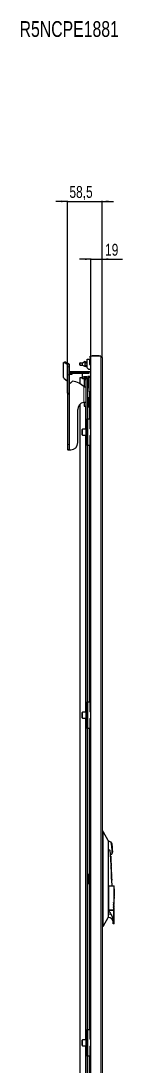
# Model space of a CAD drawing. Header units: millimetres. Extents: x -981 to 2790, y -1547 to 1219.
# Drawn here: x 766 to 937, y -535 to 1219 of the extents above; entities that cross this region are included whole.
import ezdxf

# ---------------------------------------------------------------- set-up
doc = ezdxf.new("R2010")
doc.units = ezdxf.units.MM
doc.layers.add('FORMAT', color=7, linetype='Continuous')
doc.styles.add('SLDTEXTSTYLE0', font='TXT', dxfattribs={"width": 0.75})
doc.dimstyles.new('SLDDIMSTYLE1', dxfattribs={"dimtxt": 20, "dimasz": 10, "dimexe": 0, "dimexo": 0.0625, "dimgap": 5, "dimtad": 2, "dimdec": 1, "dimrnd": 1e-09, "dimzin": 12, "dimdsep": 46, "dimtxsty": 'SLDTEXTSTYLE0', "dimsah": 1, "dimcen": 0.09, "dimadec": 0, "dimazin": 3, "dimtfac": 1, "dimtmove": 0, "dimatfit": 0, "dimfxl": 0, "dimfrac": 2, "dimtolj": 1, "dimtzin": 12, "dimarcsym": 0})

# ---------------------------------------------------------------- blocks, each defined once
blk = doc.blocks.new('_D_4')
at = {"layer": 'FORMAT'}
for p, q in [((843.9, 916.3), (824.7, 916.3)), ((843.9, 594.3), (843.9, 917.3)), ((843.9, 916.3), (902.4, 916.3)), ((902.4, 653.7), (902.4, 917.3)), ((902.4, 916.3), (921.6, 916.3))]:
    blk.add_line(p, q, dxfattribs=at)
for points in [[(843.9, 916.3), (833.9, 917.8), (833.9, 914.7)], [(902.4, 916.3), (912.4, 914.7), (912.4, 917.8)]]:
    blk.add_solid(points, dxfattribs=at)
at = {"layer": 'FORMAT', "insert": (847.3, 942.1), "char_height": 20, "attachment_point": 1, "style": 'SLDTEXTSTYLE0'}
blk.add_mtext('58,5', dxfattribs=at)
blk = doc.blocks.new('_D_5')
at = {"layer": 'FORMAT'}
for p, q in [((883.4, 819.3), (864.2, 819.3)), ((883.4, 656.3), (883.4, 820.3)), ((883.4, 819.3), (902.4, 819.3)), ((902.4, 653.7), (902.4, 820.3)), ((902.4, 819.3), (936.7, 819.3))]:
    blk.add_line(p, q, dxfattribs=at)
for points in [[(883.4, 819.3), (873.4, 820.8), (873.4, 817.7)], [(902.4, 819.3), (912.4, 817.7), (912.4, 820.8)]]:
    blk.add_solid(points, dxfattribs=at)
at = {"layer": 'FORMAT', "insert": (907.2, 845.1), "char_height": 20, "attachment_point": 1, "style": 'SLDTEXTSTYLE0'}
blk.add_mtext('19', dxfattribs=at)

msp = doc.modelspace()

# ---------------------------------------------------------------- linework, layer by layer
at = {"color": 7, "linetype": 'Continuous', "lineweight": 25}
for p, q in [((877.3, 636.78), (877.3, 651.28)), ((877.3, 651.28), (880.8, 651.28)), ((880.8, 651.28), (880.8, 643.56)), ((882.4, 654.28), (882.4, 656.28)), ((883.4, 656.28), (882.4, 656.28)), ((883.4, 654.28), (882.4, 654.28)), ((882.4, 654.28), (882.4, 643.64)), ((883.4, -1098.72), (883.4, 656.28)), ((899.8, 656.28), (883.4, 656.28)), ((885.65, 657.03), (885.65, 656.28)), ((885.9, 657.28), (886.8, 657.28)), ((886.8, 657.28), (896.9, 657.28)), ((897.15, 656.28), (897.15, 657.03)), ((902.4, 653.68), (902.4, -1096.12)), ((837.53, 620.72), (837.53, 645.2)), ((839.92, 646.8), (837.79, 645.74)), ((838.24, 645.71), (843.74, 642.96)), ((840.36, 646.77), (845.86, 644.03)), ((843.92, 642.75), (843.92, 638.74)), ((843.92, 638.74), (843.92, 625.23)), ((846.92, 642.75), (846.92, 638.74)), ((846.92, 638.74), (846.92, 625.23)), ((864.8, 641.82), (864.8, 644.83)), ((865.3, 645.33), (869.3, 645.33)), ((865.3, 641.32), (869.3, 641.32)), ((869.3, 645.33), (873.8, 647.82)), ((869.3, 641.32), (869.3, 645.33)), ((869.3, 641.32), (873.8, 638.82)), ((873.8, 645.26), (873.8, 647.82)), ((873.8, 646.82), (877.3, 646.82)), ((873.8, 645.32), (877.3, 645.32)), ((873.8, 641.38), (873.8, 645.26)), ((873.8, 638.82), (873.8, 641.38)), ((873.8, 641.32), (877.3, 641.32)), ((873.8, 639.82), (877.3, 639.82)), ((879.8, 634.28), (877.3, 636.78)), ((883.4, 634.28), (879.8, 634.28)), ((881.89, 642.11), (883.4, 641.68)), ((882.4, 643.64), (883.4, 642.31)), ((843.74, 614.44), (838.62, 618.49)), ((843.92, 625.23), (843.92, 594.34)), ((846.92, 625.23), (846.92, 594.34)), ((848.3, 628.78), (848.3, 630.48)), ((848.3, 630.48), (883.4, 630.48)), ((848.3, 627.28), (848.3, 628.78)), ((848.3, 628.78), (850.3, 628.78)), ((850.3, 627.28), (848.3, 627.28)), ((848.3, 625.48), (848.3, 627.28)), ((851.3, 625.48), (848.3, 625.48)), ((852.45, 614.28), (848.51, 610.64)), ((850.3, 628.78), (850.3, 627.28)), ((877.8, 628.78), (850.3, 628.78)), ((877.8, 627.28), (850.3, 627.28)), ((851.3, 627.28), (851.3, 625.48)), ((864.9, 620.28), (864.9, 609.97)), ((869.3, 620.28), (864.9, 620.28)), ((869.3, 618.48), (869.3, 627.28)), ((878.3, 618.48), (869.3, 618.48)), ((871.3, 620.48), (871.3, 622.48)), ((871.3, 622.48), (876.3, 622.48)), ((876.3, 620.48), (871.3, 620.48)), ((874.9, 617.13), (871.9, 617.13)), ((871.9, 617.13), (871.9, 616.6)), ((871.9, 616.6), (871.9, 605.31)), ((874.9, 618.48), (874.9, -1033.48)), ((876.3, 622.48), (876.3, 620.48)), ((877.8, 627.28), (877.8, 628.78)), ((877.8, 628.78), (879.8, 628.78)), ((879.8, 627.28), (877.8, 627.28)), ((881.15, 622.48), (878.3, 622.48)), ((878.3, 622.48), (878.3, 618.48)), ((878.9, 618.78), (878.4, 618.28)), ((878.4, 604.28), (878.4, 618.28)), ((880.4, 618.78), (878.9, 618.78)), ((878.9, 618.78), (878.9, 603.78)), ((879.8, 628.78), (879.8, 627.28)), ((880.2, 616.64), (880.4, 616.64)), ((880.2, 614.64), (880.2, 616.64)), ((880.2, 614.64), (880.4, 614.64)), ((880.2, 612.68), (880.2, 614.64)), ((880.4, 596.58), (880.4, 620.98)), ((880.7, 621.28), (883.4, 621.28)), ((883.4, 623.13), (881.15, 622.48)), ((848.51, 610.64), (847.22, 612.04)), ((871.3, 605.48), (863.55, 610.92)), ((874.6, 604.28), (874.9, 604.28)), ((878.4, 604.28), (878.9, 603.78)), ((878.9, 603.78), (880.2, 603.78)), ((880.18, 610.22), (880.2, 610.22)), ((880.4, 607), (880.18, 607)), ((880.2, 612.68), (880.4, 612.68)), ((880.2, 611.63), (880.4, 611.63)), ((880.2, 610.59), (880.2, 611.63)), ((880.2, 610.59), (880.4, 610.59)), ((880.2, 609.2), (880.2, 610.59)), ((880.2, 609.2), (880.4, 609.2)), ((880.2, 608.71), (880.2, 609.2)), ((880.2, 608.71), (880.4, 608.71)), ((880.2, 607.91), (880.2, 608.71)), ((880.2, 607.91), (880.4, 607.91)), ((880.2, 607.13), (880.2, 607.91)), ((880.2, 603.35), (880.2, 603.68)), ((880.2, 603.68), (880.4, 603.68)), ((880.2, 603.35), (880.4, 603.35)), ((880.2, 602.67), (880.2, 603.35)), ((880.2, 602.67), (880.4, 602.67)), ((880.2, 601.64), (880.4, 601.64)), ((880.2, 601.53), (880.2, 601.64)), ((880.2, 601.53), (880.4, 601.53)), ((880.2, 601.29), (880.2, 601.53)), ((880.2, 600.93), (880.2, 601.29)), ((880.2, 601.29), (880.4, 601.29)), ((880.2, 600.93), (880.4, 600.93)), ((843.92, 594.34), (843.92, 592.34)), ((843.92, 592.34), (843.92, 508.28)), ((846.92, 594.34), (846.92, 592.34)), ((846.92, 592.34), (846.92, 508.28)), ((878.9, 586.28), (878.4, 585.78)), ((878.4, 571.78), (878.4, 585.78)), ((880.4, 586.28), (878.9, 586.28)), ((878.9, 586.28), (878.9, 571.28)), ((880.4, 596.28), (880.4, 551.28)), ((880.4, 596.28), (880.7, 596.28)), ((881.35, 596.28), (880.7, 596.28)), ((881.35, 596.28), (882.4, 596.28)), ((882.4, 596.28), (883.4, 596.28)), ((861.51, 511.28), (861.51, 566.78)), ((864.9, 575.4), (864.9, -1017.83)), ((874.9, 578.53), (871.9, 578.53)), ((871.9, 578.53), (871.9, 572.38)), ((871.9, 572.38), (871.9, 572.24)), ((871.9, 572.24), (874.9, 572.24)), ((878.4, 571.78), (878.9, 571.28)), ((878.9, 571.28), (880.4, 571.28)), ((877.9, 506.48), (877.9, 551.08)), ((878.1, 551.28), (881.7, 551.28)), ((882.1, 551.28), (881.7, 551.28)), ((881.9, 551.08), (881.9, 534.98)), ((882.1, 551.28), (883.4, 551.28)), ((868.9, 527.74), (868.9, 533.18)), ((868.9, 524.38), (868.9, 527.74)), ((874.9, 533.78), (869.5, 533.78)), ((882.1, 534.78), (883.4, 534.78)), ((869.5, 523.78), (874.9, 523.78)), ((881.9, 522.58), (881.9, 506.48)), ((883.4, 522.78), (882.1, 522.78)), ((843.92, 508.28), (843.92, 499.31)), ((846.92, 499.31), (843.92, 499.31)), ((844.88, 499.28), (847, 499.28)), ((846.92, 508.28), (846.92, 499.31)), ((847.22, 499.28), (847, 499.28)), ((847.22, 499.28), (849.51, 499.28)), ((881.7, 506.28), (878.1, 506.28)), ((880.4, 506.28), (880.4, 76.28)), ((881.7, 506.28), (882.1, 506.28)), ((883.4, 506.28), (882.1, 506.28)), ((877.9, 31.48), (877.9, 76.08)), ((878.1, 76.28), (881.7, 76.28)), ((882.1, 76.28), (881.7, 76.28)), ((881.9, 76.08), (881.9, 59.98)), ((882.1, 76.28), (883.4, 76.28)), ((868.9, 52.74), (868.9, 58.18)), ((868.9, 49.38), (868.9, 52.74)), ((874.9, 58.78), (869.5, 58.78)), ((882.1, 59.78), (883.4, 59.78)), ((869.5, 48.78), (874.9, 48.78)), ((881.9, 47.58), (881.9, 31.48)), ((883.4, 47.78), (882.1, 47.78)), ((881.7, 31.28), (878.1, 31.28)), ((880.4, 31.28), (880.4, -473.72)), ((881.7, 31.28), (882.1, 31.28)), ((883.4, 31.28), (882.1, 31.28)), ((903.4, -140.72), (902.4, -140.72)), ((903.4, -146.22), (903.4, -296.22)), ((912.4, -156.72), (904.48, -142.63)), ((912.4, -156.72), (912.4, -162.19)), ((912.4, -162.19), (912.4, -169.72)), ((912.4, -169.72), (912.4, -272.72)), ((916.92, -189.39), (916.52, -180.2)), ((916.63, -183.42), (916.59, -183.04)), ((916.64, -183.42), (916.6, -183.04)), ((916.6, -183.04), (916.72, -186.2)), ((916.65, -183.71), (916.63, -183.42)), ((916.64, -183.42), (916.63, -183.42)), ((916.66, -183.71), (916.64, -183.42)), ((916.66, -183.71), (916.65, -183.71)), ((917, -191.48), (916.91, -189.39)), ((917.18, -195.39), (916.96, -191.59)), ((917.17, -194.99), (917.03, -191.89)), ((919.34, -177.78), (919.35, -177.59)), ((917.03, -193.28), (917.27, -197.27)), ((917.16, -194.99), (917.18, -195.39)), ((917.23, -196.64), (917.17, -195.39)), ((917.18, -195.39), (917.17, -195.39)), ((917.2, -197.27), (917.19, -197.27)), ((917.27, -197.27), (917.2, -197.27)), ((917.35, -199.5), (917.26, -197.27)), ((917.3, -199.5), (917.3, -199.49)), ((917.3, -199.5), (917.3, -199.5)), ((917.42, -200.76), (917.36, -199.5)), ((917.41, -200.77), (917.41, -200.76)), ((917.52, -203.22), (917.42, -201.08)), ((917.53, -203.22), (917.52, -203.22)), ((917.73, -207.77), (917.53, -203.19)), ((917.53, -203.36), (917.53, -203.22)), ((917.57, -205.24), (917.62, -206.21)), ((917.58, -205.24), (917.63, -206.21)), ((917.69, -207.77), (917.68, -207.77)), ((917.82, -210.13), (917.72, -207.77)), ((917.77, -210.13), (917.77, -210.13)), ((917.94, -212.6), (917.83, -210.13)), ((878.9, -213.72), (878.4, -214.22)), ((878.4, -228.22), (878.4, -214.22)), ((880.4, -213.72), (878.9, -213.72)), ((878.9, -213.72), (878.9, -228.72)), ((917.89, -211.84), (917.89, -211.84)), ((917.9, -211.84), (917.9, -211.84)), ((917.93, -212.36), (917.92, -212.22)), ((917.94, -212.77), (917.93, -212.49)), ((917.96, -214.07), (917.95, -214.07)), ((917.97, -214.07), (917.96, -214.07)), ((918, -214.86), (917.96, -214.07)), ((918.02, -214.53), (917.97, -213.29)), ((918.01, -214.86), (917.97, -214.07)), ((917.99, -214.86), (917.98, -214.86)), ((917.99, -214.86), (918.01, -214.86)), ((918, -214.04), (918.05, -215.14)), ((918.03, -214.85), (918.02, -214.53)), ((918.07, -215.75), (918.04, -214.95)), ((918.13, -216.98), (918.07, -215.75)), ((918.16, -217.78), (918.15, -217.51)), ((918.17, -218.04), (918.17, -217.9)), ((918.18, -218.51), (918.18, -218.51)), ((918.31, -221.1), (918.19, -218.43)), ((918.19, -218.51), (918.19, -218.51)), ((918.26, -221.1), (918.25, -221.1)), ((918.31, -222.57), (918.25, -221.12)), ((918.39, -223.22), (918.3, -221.1)), ((918.82, -232.72), (918.4, -223.22)), ((878.4, -228.22), (878.9, -228.72)), ((878.9, -228.72), (880.4, -228.72)), ((912.4, -232.72), (912.61, -232.72)), ((912.61, -232.72), (912.85, -232.72)), ((912.85, -232.72), (912.85, -273.22)), ((912.85, -232.72), (921.95, -232.72)), ((921.95, -232.72), (921.95, -260.72)), ((921.95, -232.72), (922.61, -232.72)), ((922.36, -237.72), (922.61, -237.72)), ((922.36, -237.72), (922.36, -247.48)), ((922.48, -239.67), (922.48, -245.53)), ((922.49, -239.67), (922.48, -239.67)), ((922.49, -245.53), (922.48, -245.53)), ((922.49, -239.67), (922.49, -245.53)), ((922.49, -239.67), (922.61, -239.67)), ((922.54, -245.53), (922.49, -245.53)), ((922.61, -240.65), (922.54, -240.65)), ((922.54, -240.65), (922.54, -245.53)), ((922.58, -242.6), (922.58, -245.53)), ((922.59, -242.6), (922.58, -242.6)), ((922.59, -245.53), (922.58, -245.53)), ((922.59, -242.6), (922.59, -245.53)), ((922.59, -242.6), (922.61, -242.6)), ((922.61, -245.53), (922.59, -245.53)), ((922.6, -239.67), (922.6, -237.72)), ((922.6, -242.6), (922.6, -240.65)), ((922.6, -247.48), (922.6, -245.53)), ((922.61, -237.72), (922.61, -232.72)), ((922.61, -240.65), (922.61, -239.67)), ((922.61, -245.53), (922.61, -242.6)), ((921.41, -260.82), (921.85, -260.82)), ((921.41, -262.22), (921.85, -262.22)), ((922.51, -260.82), (921.85, -260.82)), ((922.51, -262.22), (921.85, -262.22)), ((922.61, -262.12), (921.95, -262.12)), ((922.61, -262.12), (922.11, -260.82)), ((922.61, -263.52), (922.11, -262.22)), ((922.54, -247.48), (922.36, -247.48)), ((922.5, -251.28), (922.36, -251.28)), ((922.36, -251.28), (922.36, -254.25)), ((922.36, -254.25), (922.43, -254.25)), ((922.42, -251.77), (922.42, -252.57)), ((922.43, -251.77), (922.42, -251.77)), ((922.43, -252.57), (922.42, -252.57)), ((922.42, -253.07), (922.42, -254.25)), ((922.43, -253.07), (922.42, -253.07)), ((922.43, -251.77), (922.43, -252.57)), ((922.43, -251.77), (922.49, -251.77)), ((922.49, -252.57), (922.43, -252.57)), ((922.43, -253.07), (922.43, -254.25)), ((922.43, -253.07), (922.48, -253.07)), ((922.51, -254.25), (922.52, -254.25)), ((922.53, -252.81), (922.52, -252.81)), ((922.52, -254.25), (922.56, -254.25)), ((922.54, -247.48), (922.54, -250.41)), ((922.61, -250.41), (922.54, -250.41)), ((922.55, -253.46), (922.54, -253.46)), ((922.54, -253.81), (922.54, -253.83)), ((922.55, -253.81), (922.54, -253.81)), ((922.55, -253.83), (922.54, -253.83)), ((922.56, -252.11), (922.55, -252.11)), ((922.55, -253.81), (922.55, -253.83)), ((922.55, -254.16), (922.55, -254.25)), ((922.56, -254.16), (922.55, -254.16)), ((922.56, -254.16), (922.56, -254.25)), ((922.6, -251.28), (922.57, -254.25)), ((922.57, -254.25), (922.59, -254.25)), ((922.58, -247.48), (922.58, -248.45)), ((922.59, -247.48), (922.58, -247.48)), ((922.59, -248.45), (922.58, -248.45)), ((922.58, -254.25), (922.59, -253.64)), ((922.59, -247.48), (922.59, -248.45)), ((922.59, -247.48), (922.61, -247.48)), ((922.61, -248.45), (922.59, -248.45)), ((922.59, -253.15), (922.6, -251.88)), ((922.6, -253.15), (922.59, -253.15)), ((922.59, -254.25), (922.6, -253.64)), ((922.6, -253.64), (922.59, -253.64)), ((922.6, -250.41), (922.6, -248.45)), ((922.6, -251.91), (922.61, -251.28)), ((922.61, -251.28), (922.6, -251.28)), ((922.61, -251.88), (922.6, -251.88)), ((922.6, -253.15), (922.61, -251.88)), ((922.6, -253.64), (922.6, -252.82)), ((922.6, -253.15), (922.61, -253.15)), ((922.6, -253.64), (922.61, -253.64)), ((922.61, -248.45), (922.61, -247.48)), ((922.61, -251.28), (922.61, -250.41)), ((922.61, -251.88), (922.61, -253.15)), ((922.61, -260.72), (922.61, -253.64)), ((912.4, -272.72), (912.4, -273.72)), ((912.4, -273.22), (912.61, -273.22)), ((912.61, -273.72), (912.4, -273.72)), ((912.4, -280.25), (912.4, -285.72)), ((912.61, -273.22), (912.85, -273.22)), ((912.61, -273.72), (912.85, -273.72)), ((912.85, -273.22), (921.95, -273.22)), ((912.85, -273.72), (921.95, -273.72)), ((920.61, -273.72), (920.59, -273.22)), ((921.41, -263.62), (921.85, -263.62)), ((921.41, -265.02), (921.85, -265.02)), ((921.41, -266.42), (921.85, -266.42)), ((921.41, -267.82), (921.85, -267.82)), ((921.41, -269.22), (921.85, -269.22)), ((921.41, -270.62), (921.85, -270.62)), ((922.51, -263.62), (921.85, -263.62)), ((922.51, -265.02), (921.85, -265.02)), ((922.51, -266.42), (921.85, -266.42)), ((922.51, -267.82), (921.85, -267.82)), ((922.51, -269.22), (921.85, -269.22)), ((922.51, -270.62), (921.85, -270.62)), ((922.61, -263.52), (921.95, -263.52)), ((922.61, -264.92), (921.95, -264.92)), ((922.61, -266.32), (921.95, -266.32)), ((922.61, -267.72), (921.95, -267.72)), ((922.61, -269.12), (921.95, -269.12)), ((922.61, -270.52), (921.95, -270.52)), ((921.95, -271.92), (921.95, -273.22)), ((922.61, -271.92), (921.95, -271.92)), ((921.95, -273.22), (922.61, -273.22)), ((921.95, -293.72), (921.95, -273.72)), ((921.95, -273.72), (922.61, -273.72)), ((922.61, -264.92), (922.11, -263.62)), ((922.61, -266.32), (922.11, -265.02)), ((922.61, -267.72), (922.11, -266.42)), ((922.61, -269.12), (922.11, -267.82)), ((922.61, -270.52), (922.11, -269.22)), ((922.61, -271.92), (922.11, -270.62)), ((922.61, -273.22), (922.61, -271.92)), ((922.61, -296.72), (922.61, -273.72)), ((904.48, -299.8), (912.4, -285.72)), ((912.4, -285.72), (912.61, -285.72)), ((920.61, -293.72), (920.61, -290.63)), ((922.33, -296.72), (920.61, -296.72)), ((922.61, -296.72), (922.33, -296.72)), ((903.4, -301.72), (902.4, -301.72)), ((878.1, -473.72), (881.7, -473.72)), ((882.1, -473.72), (881.7, -473.72)), ((882.1, -473.72), (883.4, -473.72)), ((874.9, -491.22), (869.5, -491.22)), ((877.9, -518.52), (877.9, -473.92)), ((881.9, -473.92), (881.9, -490.02)), ((882.1, -490.22), (883.4, -490.22)), ((868.9, -497.26), (868.9, -491.82)), ((868.9, -500.62), (868.9, -497.26)), ((869.5, -501.22), (874.9, -501.22)), ((881.9, -502.42), (881.9, -518.52)), ((883.4, -502.22), (882.1, -502.22)), ((881.7, -518.72), (878.1, -518.72)), ((880.4, -518.72), (880.4, -948.72)), ((881.7, -518.72), (882.1, -518.72)), ((883.4, -518.72), (882.1, -518.72))]:
    msp.add_line(p, q, dxfattribs=at)
at = {"color": 8, "linetype": 'Continuous', "lineweight": 18}
for p, q in [((886.59, 657.03), (885.65, 657.03)), ((897.15, 657.03), (886.59, 657.03)), ((899.8, -1098.72), (899.8, 656.28)), ((840.36, 646.77), (838.24, 645.71)), ((843.74, 642.96), (845.86, 644.03)), ((843.74, 614.44), (843.74, 642.96)), ((843.92, 642.75), (846.92, 642.75)), ((846.92, 638.74), (843.92, 638.74)), ((865.3, 645.33), (865.3, 641.32)), ((846.92, 625.23), (843.92, 625.23)), ((874.9, 616.6), (871.9, 616.6)), ((874.3, 618.48), (874.3, 617.13)), ((877.5, 618.48), (877.5, -1031.52)), ((880.4, 620.98), (880.7, 620.98)), ((880.7, 621.28), (880.7, 620.98)), ((883.4, 620.98), (880.7, 620.98)), ((880.7, 620.98), (880.7, 596.58)), ((847.22, 499.28), (847.22, 612.04)), ((871.3, 578.64), (871.3, 605.48)), ((880.2, 605.41), (880.4, 605.41)), ((846.92, 594.34), (843.92, 594.34)), ((846.92, 592.34), (843.92, 592.34)), ((880.7, 596.58), (880.4, 596.58)), ((880.7, 596.58), (883.4, 596.58)), ((880.7, 596.58), (880.7, 596.28)), ((882.4, 596.28), (882.4, 551.28)), ((874.9, 572.38), (871.9, 572.38)), ((874.3, 572.24), (874.3, 533.78)), ((877.9, 551.08), (878.1, 551.08)), ((878.1, 551.28), (878.1, 551.08)), ((878.1, 551.08), (878.1, 506.48)), ((881.7, 551.08), (878.1, 551.08)), ((881.7, 551.28), (881.7, 551.08)), ((881.7, 534.98), (881.7, 551.08)), ((881.7, 551.08), (881.9, 551.08)), ((881.9, 551.08), (882.1, 551.08)), ((882.1, 551.28), (882.1, 551.08)), ((882.1, 551.08), (882.1, 534.98)), ((883.4, 551.08), (882.1, 551.08)), ((869.5, 533.78), (869.5, 527.6)), ((869.5, 527.6), (869.5, 523.78)), ((881.9, 534.98), (881.7, 534.98)), ((881.9, 534.98), (882.1, 534.98)), ((882.1, 534.78), (882.1, 534.98)), ((882.1, 534.98), (883.4, 534.98)), ((882.1, 534.78), (882.1, 534.58)), ((883.4, 534.58), (882.1, 534.58)), ((874.3, 523.78), (874.3, 58.78)), ((881.7, 506.48), (881.7, 522.58)), ((881.7, 522.58), (881.9, 522.58)), ((882.1, 522.58), (881.9, 522.58)), ((882.1, 522.98), (883.4, 522.98)), ((882.1, 522.98), (882.1, 522.78)), ((882.1, 522.78), (882.1, 522.58)), ((882.1, 522.58), (882.1, 506.48)), ((883.4, 522.58), (882.1, 522.58)), ((846.92, 508.28), (843.92, 508.28)), ((878.1, 506.48), (877.9, 506.48)), ((878.1, 506.48), (881.7, 506.48)), ((878.1, 506.48), (878.1, 506.28)), ((881.7, 506.48), (881.9, 506.48)), ((881.7, 506.48), (881.7, 506.28)), ((882.1, 506.48), (881.9, 506.48)), ((882.1, 506.48), (882.1, 506.28)), ((882.1, 506.48), (883.4, 506.48)), ((882.4, 506.28), (882.4, 76.28)), ((877.9, 76.08), (878.1, 76.08)), ((878.1, 76.28), (878.1, 76.08)), ((878.1, 76.08), (878.1, 31.48)), ((881.7, 76.08), (878.1, 76.08)), ((881.7, 76.28), (881.7, 76.08)), ((881.7, 59.98), (881.7, 76.08)), ((881.7, 76.08), (881.9, 76.08)), ((881.9, 76.08), (882.1, 76.08)), ((882.1, 76.28), (882.1, 76.08)), ((882.1, 76.08), (882.1, 59.98)), ((883.4, 76.08), (882.1, 76.08)), ((869.5, 58.78), (869.5, 52.6)), ((881.9, 59.98), (881.7, 59.98)), ((881.9, 59.98), (882.1, 59.98)), ((882.1, 59.98), (883.4, 59.98)), ((882.1, 59.78), (882.1, 59.98)), ((882.1, 59.78), (882.1, 59.58)), ((883.4, 59.58), (882.1, 59.58)), ((869.5, 52.6), (869.5, 48.78)), ((874.3, 48.78), (874.3, -491.22)), ((881.7, 31.48), (881.7, 47.58)), ((881.7, 47.58), (881.9, 47.58)), ((882.1, 47.58), (881.9, 47.58)), ((882.1, 47.98), (883.4, 47.98)), ((882.1, 47.98), (882.1, 47.78)), ((882.1, 47.78), (882.1, 47.58)), ((882.1, 47.58), (882.1, 31.48)), ((883.4, 47.58), (882.1, 47.58)), ((878.1, 31.48), (877.9, 31.48)), ((878.1, 31.48), (881.7, 31.48)), ((878.1, 31.48), (878.1, 31.28)), ((881.7, 31.48), (881.9, 31.48)), ((881.7, 31.48), (881.7, 31.28)), ((882.1, 31.48), (881.9, 31.48)), ((882.1, 31.48), (882.1, 31.28)), ((882.1, 31.48), (883.4, 31.48)), ((882.4, 31.28), (882.4, -473.72)), ((903.4, -146.22), (902.4, -146.22)), ((917.58, -205.24), (917.57, -205.24)), ((917.63, -206.21), (917.62, -206.21)), ((912.61, -232.72), (912.61, -273.22)), ((921.95, -260.72), (922.61, -260.72)), ((912.61, -280.25), (912.4, -280.25)), ((912.61, -285.72), (912.61, -280.25)), ((903.4, -296.22), (902.4, -296.22)), ((920.61, -293.72), (921.95, -293.72)), ((878.1, -473.72), (878.1, -473.92)), ((881.7, -473.72), (881.7, -473.92)), ((882.1, -473.72), (882.1, -473.92)), ((869.5, -491.22), (869.5, -497.4)), ((877.9, -473.92), (878.1, -473.92)), ((878.1, -473.92), (878.1, -518.52)), ((881.7, -473.92), (878.1, -473.92)), ((881.7, -490.02), (881.7, -473.92)), ((881.7, -473.92), (881.9, -473.92)), ((881.9, -490.02), (881.7, -490.02)), ((881.9, -473.92), (882.1, -473.92)), ((881.9, -490.02), (882.1, -490.02)), ((882.1, -473.92), (882.1, -490.02)), ((883.4, -473.92), (882.1, -473.92)), ((882.1, -490.02), (883.4, -490.02)), ((882.1, -490.22), (882.1, -490.02)), ((882.1, -490.22), (882.1, -490.42)), ((883.4, -490.42), (882.1, -490.42)), ((869.5, -497.4), (869.5, -501.22)), ((874.3, -501.22), (874.3, -966.22)), ((881.7, -518.52), (881.7, -502.42)), ((881.7, -502.42), (881.9, -502.42)), ((882.1, -502.42), (881.9, -502.42)), ((882.1, -502.02), (883.4, -502.02)), ((882.1, -502.02), (882.1, -502.22)), ((882.1, -502.22), (882.1, -502.42)), ((883.4, -502.42), (882.1, -502.42)), ((882.1, -502.42), (882.1, -518.52)), ((878.1, -518.52), (877.9, -518.52)), ((878.1, -518.52), (881.7, -518.52)), ((878.1, -518.52), (878.1, -518.72)), ((881.7, -518.52), (881.9, -518.52)), ((881.7, -518.52), (881.7, -518.72)), ((882.1, -518.52), (881.9, -518.52)), ((882.1, -518.52), (882.1, -518.72)), ((882.1, -518.52), (883.4, -518.52)), ((882.4, -518.72), (882.4, -948.72))]:
    msp.add_line(p, q, dxfattribs=at)
at = {"color": 7, "linetype": 'Continuous', "lineweight": 25, "flags": 128}
for points in [[(837.53, 645.2), (837.55, 645.36), (837.59, 645.51), (837.65, 645.62), (837.74, 645.71), (837.85, 645.76), (837.97, 645.78), (838.1, 645.77), (838.24, 645.71)], [(916.96, -191.59), (917, -192.54), (917.03, -193.28)], [(917.2, -197.27), (917.26, -198.52), (917.3, -199.5)], [(917.58, -205.9), (917.69, -208.27), (917.77, -210.13)], [(917.62, -206.21), (917.65, -207.08), (917.68, -207.77)], [(917.63, -206.21), (917.66, -207.08), (917.69, -207.77)], [(917.97, -214.72), (918.16, -219.12), (918.31, -222.57)], [(918.25, -221.1), (918.1, -217.61), (917.98, -214.86)], [(918.26, -221.1), (918.11, -217.61), (917.99, -214.86)], [(922.51, -253.55), (922.52, -253.73), (922.52, -253.87)], [(922.54, -253.81), (922.54, -253.61), (922.54, -253.46)], [(922.55, -253.81), (922.55, -253.61), (922.55, -253.46)]]:
    msp.add_lwpolyline(points, dxfattribs=at)
at = {"color": 7, "linetype": 'Continuous', "lineweight": 25}
for centre, radius, start, end in [((885.9, 657.03), 0.25, 90, 180), ((896.9, 657.03), 0.25, 0, 90), ((840.11, 646.35), 0.489, 59.11421, 113.61803), ((843.65, 642.71), 0.266, 8.41625, 70.8623), ((845.34, 642.52), 1.59, 8.41625, 70.8623), ((865.3, 644.83), 0.5, 90, 180), ((865.3, 641.82), 0.5, 180, 270), ((882.3, 643.56), 1.5, 180, 254), ((840.54, 620.81), 3.01, 181.68734, 230.32891), ((852.45, 594.28), 20, 56.30993, 90), ((880.7, 620.98), 0.3, 90, 180), ((880.7, 596.58), 0.3, 180, 270), ((873.08, 567.2), 11.58, 98.85875, 182.06888), ((878.1, 551.08), 0.2, 90, 180), ((881.7, 551.08), 0.2, 0, 90), ((869.5, 533.18), 0.6, 90, 180), ((882.1, 534.98), 0.2, 180, 270), ((849.51, 511.28), 12, 270, 0), ((869.5, 524.38), 0.6, 180, 270), ((882.1, 522.58), 0.2, 90, 180), ((878.1, 506.48), 0.2, 180, 270), ((881.7, 506.48), 0.2, 270, 0), ((878.1, 76.08), 0.2, 90, 180), ((881.7, 76.08), 0.2, 0, 90), ((869.5, 58.18), 0.6, 90, 180), ((882.1, 59.98), 0.2, 180, 270), ((869.5, 49.38), 0.6, 180, 270), ((882.1, 47.58), 0.2, 90, 180), ((878.1, 31.48), 0.2, 180, 270), ((881.7, 31.48), 0.2, 270, 0), ((912.4, -169.72), 11.4, 66.37549, 90), ((912.4, -169.72), 11.4, 291.36213, 301.71629), ((922.51, -260.72), 0.1, 270, 0), ((922.51, -262.12), 0.1, 270, 0), ((922.51, -263.52), 0.1, 270, 0), ((922.51, -264.92), 0.1, 270, 0), ((922.51, -266.32), 0.1, 270, 0), ((922.51, -267.72), 0.1, 270, 0), ((922.51, -269.12), 0.1, 270, 0), ((922.51, -270.52), 0.1, 270, 0), ((912.61, -293.72), 8, 0, 90), ((878.1, -473.92), 0.2, 90, 180), ((881.7, -473.92), 0.2, 0, 90), ((869.5, -491.82), 0.6, 90, 180), ((882.1, -490.02), 0.2, 180, 270), ((869.5, -500.62), 0.6, 180, 270), ((882.1, -502.42), 0.2, 90, 180), ((878.1, -518.52), 0.2, 180, 270), ((881.7, -518.52), 0.2, 270, 0)]:
    msp.add_arc(centre, radius, start, end, dxfattribs=at)
at = {"color": 8, "linetype": 'Continuous', "lineweight": 18}
for centre, radius, start, end in [((882.1, 534.98), 0.4, 180, 270), ((882.1, 522.58), 0.4, 90, 180), ((882.1, 59.98), 0.4, 180, 270), ((882.1, 47.58), 0.4, 90, 180), ((912.76, -292.31), 12.07, 66.28954, 90.71323), ((882.1, -490.02), 0.4, 180, 270), ((882.1, -502.42), 0.4, 90, 180)]:
    msp.add_arc(centre, radius, start, end, dxfattribs=at)
at = {"color": 7, "linetype": 'Continuous', "lineweight": 25}
for points in [[(899.8, 656.28), (900.14, 656.07), (900.82, 655.63), (901.68, 654.98), (902.28, 654.33), (902.36, 653.9), (902.4, 653.68)], [(843.74, 614.44), (843.77, 614.42), (843.82, 614.37), (843.87, 614.29), (843.91, 614.21), (843.91, 614.16), (843.92, 614.13)], [(846.92, 613.57), (846.94, 613.32), (846.97, 612.81), (847.14, 612.3), (847.22, 612.04)], [(871.3, 605.48), (871.65, 605.38), (872.35, 605.18), (873.3, 604.88), (874.11, 604.58), (874.44, 604.38), (874.6, 604.28)], [(874.6, 578.78), (874.44, 578.77), (874.11, 578.75), (873.3, 578.71), (872.35, 578.68), (871.65, 578.65), (871.3, 578.64)], [(874.9, 578.53), (874.89, 578.57), (874.86, 578.66), (874.69, 578.74), (874.6, 578.78)], [(844.88, 499.28), (844.74, 499.28), (844.45, 499.29), (844.15, 499.3), (843.95, 499.3), (843.93, 499.31), (843.92, 499.31)], [(847, 499.28), (846.99, 499.28), (846.96, 499.29), (846.94, 499.3), (846.92, 499.3), (846.92, 499.31), (846.92, 499.31)]]:
    msp.add_open_spline(points, degree=3, dxfattribs=at)
for points, knots in [([(875.05, 620.48), (875.06, 620.5), (875.12, 620.6), (875.56, 620.77), (876, 620.92), (876.29, 621), (876.3, 621)], [0, 0, 0, 0, 0.104541, 0.5464058, 0.98825, 1, 1, 1, 1]), ([(880.2, 611.81), (880.2, 611.85), (880.2, 612.13), (880.2, 612.43), (880.2, 612.68)], [0, 0, 0, 0, 0.13949841, 1, 1, 1, 1]), ([(880.2, 605.41), (880.2, 605.74), (880.2, 606.34), (880.2, 606.91), (880.2, 606.94), (880.2, 606.96)], [0, 0, 0, 0, 0.4156784, 0.7762775, 1, 1, 1, 1]), ([(880.2, 603.68), (880.2, 604.02), (880.2, 604.65), (880.2, 605.17), (880.2, 605.41)], [0, 0, 0, 0, 0.5367999, 1, 1, 1, 1]), ([(880.2, 601.64), (880.2, 601.79), (880.2, 602.05), (880.2, 602.48), (880.2, 602.67)], [0, 0, 0, 0, 0.5476433, 1, 1, 1, 1]), ([(903.4, -140.72), (903.4, -140.78), (903.4, -140.9), (903.4, -141.85), (903.4, -143.24), (903.4, -144.79), (903.4, -145.81), (903.4, -146.22)], [0, 0, 0, 0, 0.2146939, 0.4293877, 0.6440816, 0.8587754, 1, 1, 1, 1]), ([(904.48, -142.64), (904.29, -142.33), (903.93, -141.75), (903.57, -141.05), (903.41, -140.71)], [0, 0, 0, 0, 0.5253232, 1, 1, 1, 1]), ([(916.5, -180.2), (916.5, -180.21), (916.51, -180.23), (916.25, -178.87), (915.93, -176.68), (915.64, -174.61), (915.58, -173.38), (915.34, -173.01), (915.27, -172.96), (915.2, -172.93), (915.08, -172.95), (914.63, -173.02), (913.71, -173.05), (912.89, -172.84), (912.42, -172.72)], [0, 0, 0, 0, 0.1420884, 0.3674634, 0.5915606, 0.7394261, 0.8133096, 0.8201913, 0.8256124, 0.8293026, 0.8330422, 0.8487573, 0.9118768, 1, 1, 1, 1]), ([(918.03, -160.48), (918, -160.42), (917.94, -160.24), (917.77, -159.93), (917.46, -159.56), (917.14, -159.39), (916.98, -159.29)], [0, 0, 0, 0, 0.1241525, 0.3416426, 0.6499736, 1, 1, 1, 1]), ([(918.11, -160.82), (918.1, -160.79), (918.08, -160.7), (918.18, -161.21), (918.38, -162.39), (918.71, -164.62), (919.03, -167.38), (919.26, -170.33), (919.38, -173.11), (919.39, -175.43), (919.36, -177.06), (919.34, -177.72), (919.34, -177.77), (919.34, -177.78)], [0, 0, 0, 0, 0.03040294, 0.09876854, 0.2060227, 0.31692432, 0.42979579, 0.54227014, 0.65214407, 0.75822009, 0.86090927, 0.96216715, 1, 1, 1, 1]), ([(916.74, -186.14), (916.73, -185.7), (916.69, -184.83), (916.67, -184.08), (916.66, -183.71)], [0, 0, 0, 0, 0.5009634, 1, 1, 1, 1]), ([(916.72, -186.2), (916.74, -186.79), (916.8, -187.97), (916.89, -189.68), (916.97, -190.99), (917.01, -191.64), (917.03, -191.87), (917.03, -191.89), (917.03, -191.91)], [0, 0, 0, 0, 0.2502823, 0.4993933, 0.7487907, 0.8746994, 0.9372862, 1, 1, 1, 1]), ([(916.92, -189.4), (916.92, -189.38), (916.92, -189.35), (916.9, -189.09), (916.88, -188.74), (916.85, -188.15), (916.8, -187.27), (916.76, -186.52), (916.74, -186.14)], [0, 0, 0, 0, 0.1244159, 0.2483566, 0.3739824, 0.5001693, 0.7493996, 1, 1, 1, 1]), ([(918.39, -179.39), (918.48, -179.34), (918.7, -179.22), (918.95, -178.92), (919.15, -178.58), (919.26, -178.3), (919.29, -178.14), (919.31, -178.08)], [0, 0, 0, 0, 0.1747015, 0.4583416, 0.6963812, 0.8885007, 1, 1, 1, 1]), ([(917.42, -200.77), (917.42, -200.75), (917.42, -200.7), (917.42, -201.01), (917.43, -201.59), (917.44, -202.11), (917.45, -202.37)], [0, 0, 0, 0, 0.1585338, 0.4384947, 0.7178625, 1, 1, 1, 1]), ([(917.45, -202.37), (917.46, -202.64), (917.47, -203.19), (917.52, -204.39), (917.56, -205.3), (917.58, -205.9)], [0, 0, 0, 0, 0.249362, 0.4996719, 1, 1, 1, 1]), ([(917.52, -203.22), (917.52, -203.23), (917.52, -203.24), (917.52, -203.42), (917.52, -203.67), (917.53, -204.02), (917.55, -204.54), (917.56, -204.96), (917.57, -205.24)], [0, 0, 0, 0, 0.24943236, 0.37514005, 0.49935608, 0.62345848, 0.74924504, 1, 1, 1, 1]), ([(917.53, -203.22), (917.53, -203.23), (917.53, -203.24), (917.53, -203.42), (917.53, -203.67), (917.54, -204.02), (917.56, -204.54), (917.57, -204.96), (917.58, -205.24)], [0, 0, 0, 0, 0.24943236, 0.37514005, 0.49935608, 0.62345848, 0.74924504, 1, 1, 1, 1]), ([(917.92, -212.22), (917.92, -212.28), (917.93, -212.41), (917.94, -212.82), (917.96, -213.45), (917.99, -214.28), (918.02, -214.85), (918.03, -215.14)], [0, 0, 0, 0, 0.1246003, 0.2489765, 0.5004054, 0.7493329, 1, 1, 1, 1]), ([(918.04, -215.14), (918.02, -214.62), (917.98, -213.84), (917.95, -212.88), (917.93, -212.54), (917.93, -212.36)], [0, 0, 0, 0, 0.4989654, 0.749922, 1, 1, 1, 1]), ([(918.05, -215.14), (918.03, -214.72), (918, -214.08), (917.97, -213.28), (917.95, -212.94), (917.94, -212.77)], [0, 0, 0, 0, 0.5014603, 0.750257, 1, 1, 1, 1]), ([(917.96, -214.07), (917.96, -214.08), (917.96, -214.1), (917.95, -214.25), (917.96, -214.43), (917.96, -214.59), (917.97, -214.68), (917.97, -214.72)], [0, 0, 0, 0, 0.2494454, 0.4989987, 0.7485105, 0.8738593, 1, 1, 1, 1]), ([(918.03, -215.14), (918.04, -215.42), (918.07, -215.98), (918.11, -216.8), (918.14, -217.42), (918.16, -217.84), (918.17, -217.97), (918.17, -218.04)], [0, 0, 0, 0, 0.2487307, 0.4973773, 0.750528, 0.8752331, 1, 1, 1, 1]), ([(918.17, -217.9), (918.16, -217.73), (918.14, -217.38), (918.1, -216.43), (918.06, -215.65), (918.04, -215.14)], [0, 0, 0, 0, 0.2495753, 0.5008418, 1, 1, 1, 1]), ([(918.05, -215.14), (918.06, -215.52), (918.09, -215.99), (918.1, -216.42), (918.11, -216.5)], [0, 0, 0, 0, 0.80278627, 1, 1, 1, 1]), ([(918.15, -217.51), (918.14, -217.34), (918.13, -216.99), (918.09, -216.19), (918.07, -215.56), (918.05, -215.14)], [0, 0, 0, 0, 0.25089526, 0.500775, 1, 1, 1, 1]), ([(918.17, -218.07), (918.18, -218.14), (918.19, -218.33), (918.19, -218.43), (918.19, -218.51)], [0, 0, 0, 0, 0.3349706, 1, 1, 1, 1]), ([(918.31, -222.57), (918.31, -222.61), (918.32, -222.7), (918.33, -222.86), (918.34, -223.04), (918.35, -223.19), (918.36, -223.21), (918.36, -223.22)], [0, 0, 0, 0, 0.1253881, 0.2505914, 0.5001924, 0.7498055, 1, 1, 1, 1]), ([(921.95, -262.12), (921.86, -261.9), (921.73, -261.58), (921.55, -261.14), (921.46, -260.93), (921.41, -260.82)], [0, 0, 0, 0, 0.49999327, 0.74999583, 1, 1, 1, 1]), ([(921.95, -263.52), (921.86, -263.3), (921.73, -262.98), (921.55, -262.54), (921.46, -262.33), (921.41, -262.22)], [0, 0, 0, 0, 0.4999933, 0.7499958, 1, 1, 1, 1]), ([(921.85, -260.82), (921.86, -260.82), (921.89, -260.81), (921.92, -260.79), (921.95, -260.76), (921.95, -260.73), (921.95, -260.72), (921.95, -260.72)], [0, 0, 0, 0, 0.2956914, 0.5686867, 0.7598531, 0.9519121, 1, 1, 1, 1]), ([(921.85, -262.22), (921.86, -262.22), (921.89, -262.21), (921.92, -262.19), (921.95, -262.16), (921.95, -262.13), (921.95, -262.12), (921.95, -262.12)], [0, 0, 0, 0, 0.2956914, 0.5686867, 0.7598531, 0.9519121, 1, 1, 1, 1]), ([(922.48, -253.07), (922.49, -253.07), (922.5, -253.08), (922.51, -253.14), (922.51, -253.2), (922.51, -253.31), (922.51, -253.43), (922.51, -253.51), (922.51, -253.55)], [0, 0, 0, 0, 0.36230724, 0.49976175, 0.60389451, 0.70775129, 0.88815888, 1, 1, 1, 1]), ([(922.55, -252.11), (922.55, -252.04), (922.55, -251.88), (922.54, -251.67), (922.54, -251.51), (922.52, -251.3), (922.5, -251.29), (922.49, -251.28)], [0, 0, 0, 0, 0.12588505, 0.25000231, 0.37525572, 0.50123707, 1, 1, 1, 1]), ([(922.49, -251.77), (922.5, -251.78), (922.51, -251.79), (922.52, -251.89), (922.52, -251.98), (922.52, -252.08), (922.52, -252.14), (922.52, -252.17)], [0, 0, 0, 0, 0.4647786, 0.6394977, 0.7667833, 0.8944855, 1, 1, 1, 1]), ([(922.52, -252.17), (922.52, -252.22), (922.52, -252.3), (922.52, -252.4), (922.51, -252.48), (922.51, -252.57), (922.5, -252.57), (922.49, -252.57)], [0, 0, 0, 0, 0.1448477, 0.2595538, 0.3741459, 0.5488424, 1, 1, 1, 1]), ([(922.56, -252.11), (922.56, -252.02), (922.56, -251.86), (922.55, -251.65), (922.55, -251.48), (922.53, -251.3), (922.51, -251.29), (922.5, -251.28)], [0, 0, 0, 0, 0.1491412, 0.264134, 0.3788516, 0.5602325, 1, 1, 1, 1]), ([(922.52, -252.81), (922.53, -252.79), (922.53, -252.74), (922.54, -252.62), (922.54, -252.49), (922.55, -252.33), (922.55, -252.2), (922.55, -252.11)], [0, 0, 0, 0, 0.2497832, 0.499064, 0.6242352, 0.7496528, 1, 1, 1, 1]), ([(922.54, -253.46), (922.54, -253.38), (922.54, -253.27), (922.54, -253.12), (922.54, -253.02), (922.54, -252.94), (922.53, -252.86), (922.53, -252.83), (922.52, -252.81)], [0, 0, 0, 0, 0.2503671, 0.3757454, 0.500635, 0.6256328, 0.7501265, 1, 1, 1, 1]), ([(922.52, -253.87), (922.52, -253.9), (922.52, -253.97), (922.52, -254.1), (922.52, -254.19), (922.52, -254.24), (922.52, -254.25)], [0, 0, 0, 0, 0.2561394, 0.5126978, 0.9190221, 1, 1, 1, 1]), ([(922.53, -252.81), (922.54, -252.78), (922.54, -252.73), (922.55, -252.56), (922.56, -252.37), (922.56, -252.21), (922.56, -252.13), (922.56, -252.11)], [0, 0, 0, 0, 0.3314728, 0.5464809, 0.7625261, 0.960277, 1, 1, 1, 1]), ([(922.55, -253.46), (922.55, -253.35), (922.55, -253.19), (922.55, -253), (922.54, -252.88), (922.54, -252.83), (922.53, -252.81)], [0, 0, 0, 0, 0.3364219, 0.5234602, 0.710673, 1, 1, 1, 1]), ([(922.55, -254.16), (922.55, -254.15), (922.55, -254.14), (922.55, -254.09), (922.54, -253.99), (922.54, -253.89), (922.54, -253.83)], [0, 0, 0, 0, 0.1253633, 0.2500316, 0.4996752, 1, 1, 1, 1]), ([(922.56, -254.16), (922.56, -254.14), (922.56, -254.12), (922.56, -254.04), (922.55, -253.94), (922.55, -253.86), (922.55, -253.83)], [0, 0, 0, 0, 0.2026304, 0.4204058, 0.7280078, 1, 1, 1, 1]), ([(912.4, -273.72), (912.4, -274.85), (912.4, -277.19), (912.4, -279.21), (912.4, -280.25)], [0, 0, 0, 0, 0.4843885, 1, 1, 1, 1]), ([(912.85, -273.72), (913.67, -274.96), (915.32, -277.45), (916.85, -279.99), (917.61, -281.26)], [0, 0, 0, 0, 0.499713, 1, 1, 1, 1]), ([(921.95, -264.92), (921.86, -264.7), (921.73, -264.38), (921.55, -263.94), (921.46, -263.73), (921.41, -263.62)], [0, 0, 0, 0, 0.4999933, 0.7499958, 1, 1, 1, 1]), ([(921.95, -266.32), (921.86, -266.1), (921.73, -265.78), (921.55, -265.34), (921.46, -265.13), (921.41, -265.02)], [0, 0, 0, 0, 0.4999933, 0.7499958, 1, 1, 1, 1]), ([(921.95, -267.72), (921.86, -267.5), (921.73, -267.18), (921.55, -266.74), (921.46, -266.53), (921.41, -266.42)], [0, 0, 0, 0, 0.4999933, 0.7499958, 1, 1, 1, 1]), ([(921.95, -269.12), (921.86, -268.9), (921.73, -268.58), (921.55, -268.14), (921.46, -267.93), (921.41, -267.82)], [0, 0, 0, 0, 0.49999327, 0.74999583, 1, 1, 1, 1]), ([(921.95, -270.52), (921.86, -270.3), (921.73, -269.98), (921.55, -269.54), (921.46, -269.33), (921.41, -269.22)], [0, 0, 0, 0, 0.4999933, 0.7499958, 1, 1, 1, 1]), ([(921.95, -271.92), (921.86, -271.7), (921.73, -271.38), (921.55, -270.94), (921.46, -270.73), (921.41, -270.62)], [0, 0, 0, 0, 0.4999933, 0.7499958, 1, 1, 1, 1]), ([(921.85, -263.62), (921.86, -263.62), (921.89, -263.61), (921.92, -263.59), (921.95, -263.56), (921.95, -263.53), (921.95, -263.52), (921.95, -263.52)], [0, 0, 0, 0, 0.2956914, 0.5686867, 0.7598531, 0.9519121, 1, 1, 1, 1]), ([(921.85, -265.02), (921.86, -265.02), (921.89, -265.01), (921.92, -264.99), (921.95, -264.96), (921.95, -264.93), (921.95, -264.92), (921.95, -264.92)], [0, 0, 0, 0, 0.2956914, 0.5686867, 0.7598531, 0.9519121, 1, 1, 1, 1]), ([(921.85, -266.42), (921.86, -266.42), (921.89, -266.41), (921.92, -266.39), (921.95, -266.36), (921.95, -266.33), (921.95, -266.32), (921.95, -266.32)], [0, 0, 0, 0, 0.2956914, 0.5686867, 0.7598531, 0.9519121, 1, 1, 1, 1]), ([(921.85, -267.82), (921.86, -267.82), (921.89, -267.81), (921.92, -267.79), (921.95, -267.76), (921.95, -267.73), (921.95, -267.72), (921.95, -267.72)], [0, 0, 0, 0, 0.2956914, 0.5686867, 0.7598531, 0.9519121, 1, 1, 1, 1]), ([(921.85, -269.22), (921.86, -269.22), (921.89, -269.21), (921.92, -269.19), (921.95, -269.16), (921.95, -269.13), (921.95, -269.12), (921.95, -269.12)], [0, 0, 0, 0, 0.2956914, 0.5686867, 0.7598531, 0.9519121, 1, 1, 1, 1]), ([(921.85, -270.62), (921.86, -270.62), (921.89, -270.61), (921.92, -270.59), (921.95, -270.56), (921.95, -270.53), (921.95, -270.52), (921.95, -270.52)], [0, 0, 0, 0, 0.2956914, 0.5686867, 0.7598531, 0.9519121, 1, 1, 1, 1]), ([(903.4, -296.22), (903.4, -296.84), (903.4, -298.07), (903.4, -299.72), (903.4, -300.96), (903.4, -301.62), (903.4, -301.69), (903.4, -301.72)], [0, 0, 0, 0, 0.2146898, 0.4293796, 0.6440728, 0.8587666, 1, 1, 1, 1]), ([(917.61, -281.26), (918.22, -282.44), (919.46, -284.81), (920.47, -288.01), (920.57, -290.01), (920.61, -290.63)], [0, 0, 0, 0, 0.4010146, 0.8123709, 1, 1, 1, 1]), ([(920.61, -296.72), (920.61, -296.68), (920.61, -296.6), (920.61, -296), (920.61, -295.13), (920.61, -294.31), (920.61, -293.84), (920.61, -293.72)], [0, 0, 0, 0, 0.2441944, 0.4889806, 0.7166564, 0.9231563, 1, 1, 1, 1]), ([(921.95, -293.72), (921.96, -294.01), (921.96, -294.61), (922.02, -295.4), (922.11, -296.07), (922.21, -296.56), (922.29, -296.71), (922.33, -296.72), (922.33, -296.72)], [0, 0, 0, 0, 0.1698955, 0.3393802, 0.5190387, 0.7268484, 0.9704723, 1, 1, 1, 1]), ([(903.41, -301.72), (903.57, -301.39), (903.93, -300.69), (904.29, -300.11), (904.48, -299.81)], [0, 0, 0, 0, 0.4745904, 1, 1, 1, 1])]:
    msp.add_open_spline(points, degree=3, knots=knots, dxfattribs=at)
at = {"color": 8, "linetype": 'Continuous', "lineweight": 18}
for points, knots in [([(918.39, -179.41), (918.39, -179.4), (918.4, -179.34), (918.42, -178.57), (918.46, -176.64), (918.44, -173.9), (918.3, -170.61), (918.03, -167.11), (917.65, -163.85), (917.26, -161.21), (917.01, -159.81), (916.91, -159.22), (916.93, -159.33), (916.93, -159.36)], [0, 0, 0, 0, 0.0382874, 0.1405502, 0.2435704, 0.3491252, 0.4577705, 0.5687665, 0.6805223, 0.7911508, 0.8990494, 0.9681599, 1, 1, 1, 1]), ([(912.61, -280.25), (912.61, -280.25), (912.61, -280.16), (912.61, -279.57), (912.61, -278.42), (912.61, -276.71), (912.61, -275.13), (912.61, -274.12), (912.61, -273.72)], [0, 0, 0, 0, 0.0000085, 0.0461342, 0.3061289, 0.5665281, 0.8267007, 1, 1, 1, 1])]:
    msp.add_open_spline(points, degree=3, knots=knots, dxfattribs=at)

# ---------------------------------------------------------------- texts
at = {"layer": 'FORMAT', "insert": (763.64, 1218.85), "char_height": 26.458, "attachment_point": 1, "style": 'SLDTEXTSTYLE0'}
msp.add_mtext('R5NCPE1881', dxfattribs=at)

# ---------------------------------------------------------------- dimensions: what is measured, and where the dimension line sits
at = {"layer": 'FORMAT'}
for base, p1, picture, middle in [((902.4, 916.29), (843.92, 594.34), '_D_4', (873.16, 916.29)), ((902.4, 819.28), (883.4, 656.28), '_D_5', (921.95, 819.28))]:
    dim = msp.add_linear_dim(base=base, p1=p1, p2=(902.4, 653.68), dimstyle='SLDDIMSTYLE1', dxfattribs=at)
    dim.commit()
    dim.dimension.update_dxf_attribs({"geometry": picture, "text_midpoint": middle, "dimtype": 160})

doc.saveas('drawing.dxf')
